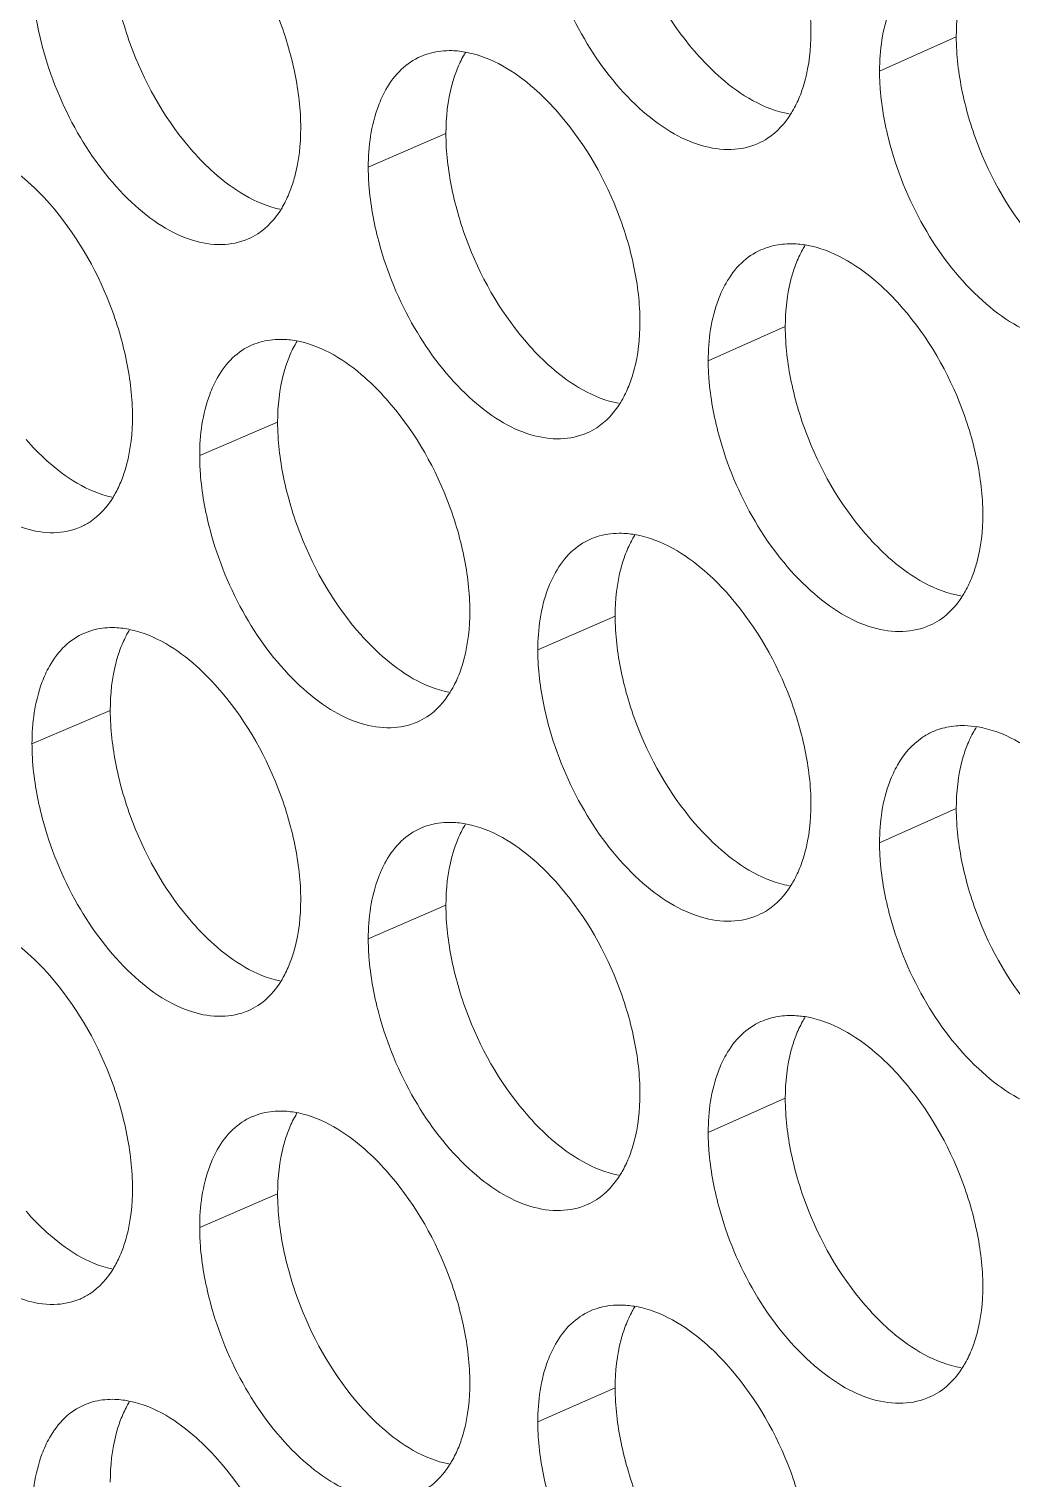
# Model space of a CAD drawing. Header units: millimetres. Extents: x 1177 to 4147, y 93 to 2194.
# Drawn here: x 2552.48 to 2562.51, y 853.82 to 868.62 of the extents above; entities that cross this region are included whole.
import ezdxf

# ---------------------------------------------------------------- set-up
doc = ezdxf.new("R2010")
doc.units = ezdxf.units.MM
doc.header["$LTSCALE"] = 0.1
doc.layers.get('0').update_dxf_attribs({"lineweight": 13})
doc.layers.add('标注', color=251, linetype='Continuous', lineweight=9)

# ---------------------------------------------------------------- blocks, each defined once
blk = doc.blocks.new('02')
at = {"layer": '标注'}
for p, q in [((4429.047, 832.036), (4427.929, 831.536)), ((4421.609, 830.627), (4420.477, 830.135)), ((4426.555, 827.811), (4425.432, 827.313)), ((4419.156, 826.419), (4418.02, 825.929)), ((4424.075, 823.591), (4422.948, 823.096)), ((4416.717, 822.216), (4415.576, 821.729)), ((4416.717, 822.216), (4415.576, 821.729)), ((4429.047, 820.786), (4427.929, 820.286)), ((4421.609, 819.377), (4420.477, 818.885)), ((4421.609, 819.377), (4420.477, 818.885)), ((4426.555, 816.561), (4425.432, 816.063)), ((4426.555, 816.561), (4425.432, 816.063)), ((4419.156, 815.169), (4418.02, 814.679)), ((4424.075, 812.341), (4422.948, 811.846))]:
    blk.add_line(p, q, dxfattribs=at)
for centre, radius, start, end in [((4421.636, 830.846), 0.984, 104.7476, 113.5233), ((4426.606, 828.013), 1.001, 106.2734, 113.935), ((4419.171, 826.646), 0.976, 103.9644, 113.3177), ((4424.114, 823.802), 0.993, 105.5171, 113.729), ((4416.719, 822.452), 0.968, 103.1675, 113.1121), ((4416.719, 822.452), 0.968, 103.1675, 113.1121), ((4429.11, 820.981), 1.009, 107.0166, 114.1413), ((4421.636, 819.596), 0.984, 104.7476, 113.5233), ((4421.636, 819.596), 0.984, 104.7476, 113.5233), ((4426.606, 816.763), 1.001, 106.2734, 113.935), ((4426.606, 816.763), 1.001, 106.2734, 113.935), ((4419.171, 815.396), 0.976, 103.9644, 113.3177), ((4424.114, 812.552), 0.993, 105.5171, 113.729), ((4416.719, 811.202), 0.968, 103.1675, 113.1121)]:
    blk.add_arc(centre, radius, start, end, dxfattribs=at)
for points, knots in [([(4426.929, 832.096), (4426.929, 832.366), (4426.86, 832.925), (4426.532, 834.006), (4426.079, 834.764), (4425.696, 835.187)], [0, 0, 0, 0, 0.238635, 0.494751, 1, 1, 1, 1]), ([(4424.075, 834.841), (4424.075, 834.571), (4424.143, 834.012), (4424.468, 832.93), (4424.918, 832.171), (4425.3, 831.748)], [0, 0, 0, 0, 0.238849, 0.49511, 1, 1, 1, 1]), ([(4419.493, 830.702), (4419.493, 830.971), (4419.425, 831.531), (4419.102, 832.613), (4418.657, 833.375), (4418.279, 833.801)], [0, 0, 0, 0, 0.238846, 0.495203, 1, 1, 1, 1]), ([(4416.717, 833.466), (4416.717, 833.197), (4416.783, 832.637), (4417.103, 831.554), (4417.545, 830.791), (4417.921, 830.364)], [0, 0, 0, 0, 0.23906, 0.495561, 1, 1, 1, 1]), ([(4423.101, 833.265), (4423.219, 832.825), (4423.562, 831.998), (4424.227, 831.134), (4424.849, 830.648), (4425.308, 830.435), (4425.756, 830.367), (4426.038, 830.426), (4426.16, 830.481)], [0, 0, 0, 0, 0.299735, 0.582272, 0.706518, 0.81572, 0.911912, 1, 1, 1, 1]), ([(4415.576, 832.979), (4415.576, 832.893), (4415.59, 832.528), (4415.656, 832.166), (4415.726, 831.898)], [0, 0, 0, 0, 0.238055, 1, 1, 1, 1]), ([(4429.202, 832.944), (4429.176, 832.878), (4429.081, 832.585), (4429.047, 832.273), (4429.047, 832.036)], [0, 0, 0, 0, 0.231198, 1, 1, 1, 1]), ([(4428.19, 832.668), (4428.147, 832.591), (4427.983, 832.236), (4427.929, 831.838), (4427.929, 831.536)], [0, 0, 0, 0, 0.225206, 1, 1, 1, 1]), ([(4426.775, 831.189), (4426.8, 831.256), (4426.895, 831.549), (4426.929, 831.86), (4426.929, 832.096)], [0, 0, 0, 0, 0.231134, 1, 1, 1, 1]), ([(4429.047, 832.036), (4429.047, 831.767), (4429.116, 831.208), (4429.444, 830.127), (4429.9, 829.369), (4430.284, 828.949)], [0, 0, 0, 0, 0.238709, 0.494811, 1, 1, 1, 1]), ([(4415.726, 831.898), (4415.842, 831.459), (4416.177, 830.632), (4416.829, 829.765), (4417.438, 829.273), (4417.888, 829.055), (4418.328, 828.98), (4418.606, 829.036), (4418.727, 829.088)], [0, 0, 0, 0, 0.301171, 0.584422, 0.708619, 0.817421, 0.912868, 1, 1, 1, 1]), ([(4421.893, 831.805), (4421.881, 831.784), (4421.83, 831.697), (4421.788, 831.605), (4421.761, 831.534)], [0, 0, 0, 0, 0.242091, 1, 1, 1, 1]), ([(4423.21, 830.969), (4423.111, 831.079), (4422.747, 831.444), (4422.279, 831.737), (4421.915, 831.808)], [0, 0, 0, 0, 0.285148, 1, 1, 1, 1]), ([(4421.243, 831.749), (4421.138, 831.703), (4420.937, 831.567), (4420.795, 831.372), (4420.734, 831.265)], [0, 0, 0, 0, 0.480902, 1, 1, 1, 1]), ([(4425.3, 831.748), (4425.4, 831.637), (4425.769, 831.268), (4426.246, 830.976), (4426.614, 830.911)], [0, 0, 0, 0, 0.285283, 1, 1, 1, 1]), ([(4421.761, 831.534), (4421.736, 831.468), (4421.642, 831.174), (4421.609, 830.863), (4421.609, 830.627)], [0, 0, 0, 0, 0.230754, 1, 1, 1, 1]), ([(4427.929, 831.536), (4427.929, 831.449), (4427.944, 831.085), (4428.011, 830.724), (4428.084, 830.456)], [0, 0, 0, 0, 0.238197, 1, 1, 1, 1]), ([(4420.734, 831.265), (4420.691, 831.189), (4420.53, 830.834), (4420.477, 830.436), (4420.477, 830.135)], [0, 0, 0, 0, 0.224496, 1, 1, 1, 1]), ([(4426.637, 830.912), (4426.65, 830.933), (4426.703, 831.022), (4426.746, 831.116), (4426.775, 831.189)], [0, 0, 0, 0, 0.242135, 1, 1, 1, 1]), ([(4424.437, 827.876), (4424.437, 828.145), (4424.369, 828.704), (4424.042, 829.786), (4423.591, 830.545), (4423.21, 830.969)], [0, 0, 0, 0, 0.238705, 0.494901, 1, 1, 1, 1]), ([(4426.16, 830.481), (4426.208, 830.502), (4426.399, 830.605), (4426.55, 830.773), (4426.637, 830.912)], [0, 0, 0, 0, 0.241404, 1, 1, 1, 1]), ([(4419.341, 829.796), (4419.366, 829.862), (4419.46, 830.155), (4419.493, 830.465), (4419.493, 830.702)], [0, 0, 0, 0, 0.23069, 1, 1, 1, 1]), ([(4421.609, 830.627), (4421.609, 830.357), (4421.676, 829.798), (4422, 828.716), (4422.447, 827.955), (4422.827, 827.531)], [0, 0, 0, 0, 0.238919, 0.49526, 1, 1, 1, 1]), ([(4415.834, 829.601), (4415.72, 829.73), (4415.315, 830.141), (4414.756, 830.46), (4414.345, 830.475)], [0, 0, 0, 0, 0.29472, 1, 1, 1, 1]), ([(4417.921, 830.364), (4418.018, 830.255), (4418.373, 829.891), (4418.831, 829.598), (4419.189, 829.523)], [0, 0, 0, 0, 0.28535, 1, 1, 1, 1]), ([(4428.084, 830.456), (4428.203, 830.016), (4428.552, 829.187), (4429.226, 828.326), (4429.855, 827.844), (4430.321, 827.634), (4430.774, 827.57), (4431.058, 827.633), (4431.182, 827.689)], [0, 0, 0, 0, 0.298788, 0.580857, 0.705138, 0.814605, 0.911286, 1, 1, 1, 1]), ([(4420.477, 830.135), (4420.477, 830.048), (4420.492, 829.683), (4420.558, 829.322), (4420.629, 829.054)], [0, 0, 0, 0, 0.238111, 1, 1, 1, 1]), ([(4419.211, 829.528), (4419.223, 829.548), (4419.273, 829.635), (4419.314, 829.725), (4419.341, 829.796)], [0, 0, 0, 0, 0.242099, 1, 1, 1, 1]), ([(4417.041, 826.499), (4417.041, 826.768), (4416.974, 827.327), (4416.653, 828.411), (4416.21, 829.173), (4415.834, 829.601)], [0, 0, 0, 0, 0.238918, 0.495354, 1, 1, 1, 1]), ([(4418.727, 829.088), (4418.776, 829.109), (4418.971, 829.213), (4419.124, 829.385), (4419.211, 829.528)], [0, 0, 0, 0, 0.240491, 1, 1, 1, 1]), ([(4420.629, 829.054), (4420.746, 828.614), (4421.087, 827.787), (4421.748, 826.922), (4422.365, 826.434), (4422.821, 826.219), (4423.267, 826.149), (4423.547, 826.207), (4423.669, 826.261)], [0, 0, 0, 0, 0.300212, 0.582985, 0.707214, 0.816283, 0.912228, 1, 1, 1, 1]), ([(4426.665, 829.017), (4426.635, 829.018), (4426.521, 829.016), (4426.407, 828.998), (4426.325, 828.974)], [0, 0, 0, 0, 0.256633, 1, 1, 1, 1]), ([(4426.2, 828.928), (4426.095, 828.882), (4425.895, 828.745), (4425.752, 828.551), (4425.692, 828.444)], [0, 0, 0, 0, 0.481736, 1, 1, 1, 1]), ([(4426.845, 828.996), (4426.832, 828.974), (4426.78, 828.885), (4426.737, 828.791), (4426.708, 828.718)], [0, 0, 0, 0, 0.242119, 1, 1, 1, 1]), ([(4428.194, 828.161), (4428.093, 828.272), (4427.72, 828.64), (4427.239, 828.931), (4426.868, 828.997)], [0, 0, 0, 0, 0.285096, 1, 1, 1, 1]), ([(4426.708, 828.718), (4426.683, 828.652), (4426.588, 828.359), (4426.555, 828.047), (4426.555, 827.811)], [0, 0, 0, 0, 0.23105, 1, 1, 1, 1]), ([(4425.692, 828.444), (4425.648, 828.368), (4425.485, 828.013), (4425.432, 827.615), (4425.432, 827.313)], [0, 0, 0, 0, 0.224968, 1, 1, 1, 1]), ([(4429.434, 825.073), (4429.434, 825.342), (4429.365, 825.901), (4429.035, 826.982), (4428.579, 827.739), (4428.194, 828.161)], [0, 0, 0, 0, 0.238564, 0.494601, 1, 1, 1, 1]), ([(4424.284, 826.969), (4424.309, 827.035), (4424.404, 827.328), (4424.437, 827.639), (4424.437, 827.876)], [0, 0, 0, 0, 0.230986, 1, 1, 1, 1]), ([(4426.555, 827.811), (4426.555, 827.541), (4426.623, 826.982), (4426.95, 825.9), (4427.402, 825.142), (4427.785, 824.72)], [0, 0, 0, 0, 0.238779, 0.49496, 1, 1, 1, 1]), ([(4413.295, 827.703), (4413.409, 827.264), (4413.742, 826.439), (4414.389, 825.57), (4414.994, 825.077), (4415.442, 824.856), (4415.879, 824.78), (4416.156, 824.834), (4416.276, 824.885)], [0, 0, 0, 0, 0.301654, 0.585147, 0.709328, 0.817996, 0.913192, 1, 1, 1, 1]), ([(4418.784, 827.543), (4418.68, 827.498), (4418.478, 827.361), (4418.336, 827.166), (4418.275, 827.059)], [0, 0, 0, 0, 0.48047, 1, 1, 1, 1]), ([(4419.437, 827.593), (4419.425, 827.572), (4419.375, 827.486), (4419.334, 827.396), (4419.308, 827.325)], [0, 0, 0, 0, 0.242083, 1, 1, 1, 1]), ([(4420.738, 826.757), (4420.64, 826.867), (4420.28, 827.23), (4419.819, 827.523), (4419.459, 827.597)], [0, 0, 0, 0, 0.285164, 1, 1, 1, 1]), ([(4422.827, 827.531), (4422.926, 827.42), (4423.29, 827.053), (4423.761, 826.761), (4424.126, 826.692)], [0, 0, 0, 0, 0.285312, 1, 1, 1, 1]), ([(4419.308, 827.325), (4419.282, 827.259), (4419.189, 826.966), (4419.156, 826.655), (4419.156, 826.419)], [0, 0, 0, 0, 0.230606, 1, 1, 1, 1]), ([(4425.432, 827.313), (4425.432, 827.226), (4425.447, 826.862), (4425.514, 826.501), (4425.586, 826.233)], [0, 0, 0, 0, 0.238168, 1, 1, 1, 1]), ([(4418.275, 827.059), (4418.233, 826.983), (4418.072, 826.628), (4418.02, 826.231), (4418.02, 825.929)], [0, 0, 0, 0, 0.224262, 1, 1, 1, 1]), ([(4424.148, 826.694), (4424.161, 826.715), (4424.213, 826.804), (4424.256, 826.897), (4424.284, 826.969)], [0, 0, 0, 0, 0.242119, 1, 1, 1, 1]), ([(4421.958, 823.661), (4421.958, 823.93), (4421.89, 824.489), (4421.566, 825.572), (4421.118, 826.332), (4420.738, 826.757)], [0, 0, 0, 0, 0.238776, 0.495052, 1, 1, 1, 1]), ([(4423.669, 826.261), (4423.717, 826.282), (4423.909, 826.385), (4424.061, 826.554), (4424.148, 826.694)], [0, 0, 0, 0, 0.241108, 1, 1, 1, 1]), ([(4416.89, 825.593), (4416.915, 825.659), (4417.008, 825.952), (4417.041, 826.262), (4417.041, 826.499)], [0, 0, 0, 0, 0.230542, 1, 1, 1, 1]), ([(4419.156, 826.419), (4419.156, 826.149), (4419.223, 825.59), (4419.545, 824.507), (4419.99, 823.745), (4420.367, 823.32)], [0, 0, 0, 0, 0.23899, 0.49541, 1, 1, 1, 1]), ([(4415.489, 826.165), (4415.584, 826.056), (4415.935, 825.694), (4416.387, 825.4), (4416.741, 825.323)], [0, 0, 0, 0, 0.285359, 1, 1, 1, 1]), ([(4425.586, 826.233), (4425.704, 825.793), (4426.05, 824.965), (4426.72, 824.102), (4427.345, 823.618), (4427.808, 823.406), (4428.258, 823.34), (4428.542, 823.402), (4428.664, 823.457)], [0, 0, 0, 0, 0.299261, 0.581563, 0.705826, 0.815161, 0.911598, 1, 1, 1, 1]), ([(4418.02, 825.929), (4418.02, 825.842), (4418.034, 825.478), (4418.1, 825.116), (4418.171, 824.848)], [0, 0, 0, 0, 0.238083, 1, 1, 1, 1]), ([(4416.762, 825.328), (4416.774, 825.349), (4416.823, 825.434), (4416.863, 825.524), (4416.89, 825.593)], [0, 0, 0, 0, 0.242095, 1, 1, 1, 1]), ([(4416.276, 824.885), (4416.325, 824.906), (4416.522, 825.01), (4416.675, 825.184), (4416.762, 825.328)], [0, 0, 0, 0, 0.240168, 1, 1, 1, 1]), ([(4429.279, 824.165), (4429.305, 824.232), (4429.4, 824.525), (4429.434, 824.836), (4429.434, 825.073)], [0, 0, 0, 0, 0.231283, 1, 1, 1, 1]), ([(4418.171, 824.848), (4418.287, 824.408), (4418.626, 823.582), (4419.282, 822.716), (4419.895, 822.226), (4420.348, 822.009), (4420.791, 821.937), (4421.07, 821.993), (4421.191, 822.046)], [0, 0, 0, 0, 0.30069, 0.583702, 0.707914, 0.81685, 0.912547, 1, 1, 1, 1]), ([(4423.715, 824.711), (4423.61, 824.665), (4423.41, 824.528), (4423.267, 824.334), (4423.206, 824.227)], [0, 0, 0, 0, 0.481324, 1, 1, 1, 1]), ([(4424.363, 824.772), (4424.35, 824.751), (4424.298, 824.663), (4424.256, 824.57), (4424.228, 824.498)], [0, 0, 0, 0, 0.242103, 1, 1, 1, 1]), ([(4425.696, 823.937), (4425.596, 824.047), (4425.227, 824.414), (4424.752, 824.706), (4424.385, 824.774)], [0, 0, 0, 0, 0.285125, 1, 1, 1, 1]), ([(4427.785, 824.72), (4427.887, 824.609), (4428.26, 824.239), (4428.743, 823.948), (4429.116, 823.885)], [0, 0, 0, 0, 0.285248, 1, 1, 1, 1]), ([(4424.228, 824.498), (4424.203, 824.432), (4424.108, 824.139), (4424.075, 823.828), (4424.075, 823.591)], [0, 0, 0, 0, 0.230902, 1, 1, 1, 1]), ([(4423.206, 824.227), (4423.163, 824.151), (4423.001, 823.795), (4422.948, 823.398), (4422.948, 823.096)], [0, 0, 0, 0, 0.224731, 1, 1, 1, 1]), ([(4429.139, 823.885), (4429.152, 823.906), (4429.206, 823.996), (4429.25, 824.091), (4429.279, 824.165)], [0, 0, 0, 0, 0.242155, 1, 1, 1, 1]), ([(4426.929, 820.846), (4426.929, 821.116), (4426.86, 821.675), (4426.532, 822.756), (4426.079, 823.514), (4425.696, 823.937)], [0, 0, 0, 0, 0.238635, 0.494751, 1, 1, 1, 1]), ([(4428.664, 823.457), (4428.712, 823.478), (4428.901, 823.581), (4429.052, 823.747), (4429.139, 823.885)], [0, 0, 0, 0, 0.24169, 1, 1, 1, 1]), ([(4421.806, 822.754), (4421.831, 822.821), (4421.925, 823.114), (4421.958, 823.424), (4421.958, 823.661)], [0, 0, 0, 0, 0.230838, 1, 1, 1, 1]), ([(4424.075, 823.591), (4424.075, 823.321), (4424.143, 822.762), (4424.468, 821.68), (4424.918, 820.921), (4425.3, 820.498)], [0, 0, 0, 0, 0.238849, 0.49511, 1, 1, 1, 1]), ([(4416.339, 823.342), (4416.234, 823.298), (4416.032, 823.161), (4415.89, 822.966), (4415.83, 822.859)], [0, 0, 0, 0, 0.480026, 1, 1, 1, 1]), ([(4416.339, 823.342), (4416.234, 823.298), (4416.032, 823.161), (4415.89, 822.966), (4415.83, 822.859)], [0, 0, 0, 0, 0.480026, 1, 1, 1, 1]), ([(4416.994, 823.387), (4416.982, 823.366), (4416.934, 823.281), (4416.894, 823.192), (4416.867, 823.123)], [0, 0, 0, 0, 0.242079, 1, 1, 1, 1]), ([(4416.994, 823.387), (4416.982, 823.366), (4416.934, 823.281), (4416.894, 823.192), (4416.867, 823.123)], [0, 0, 0, 0, 0.242079, 1, 1, 1, 1]), ([(4418.279, 822.551), (4418.183, 822.66), (4417.827, 823.022), (4417.372, 823.316), (4417.015, 823.392)], [0, 0, 0, 0, 0.285173, 1, 1, 1, 1]), ([(4418.279, 822.551), (4418.183, 822.66), (4417.827, 823.022), (4417.372, 823.316), (4417.015, 823.392)], [0, 0, 0, 0, 0.285173, 1, 1, 1, 1]), ([(4420.367, 823.32), (4420.465, 823.21), (4420.825, 822.844), (4421.289, 822.551), (4421.651, 822.48)], [0, 0, 0, 0, 0.285334, 1, 1, 1, 1]), ([(4416.867, 823.123), (4416.842, 823.056), (4416.749, 822.763), (4416.717, 822.453), (4416.717, 822.216)], [0, 0, 0, 0, 0.230459, 1, 1, 1, 1]), ([(4416.867, 823.123), (4416.842, 823.056), (4416.749, 822.763), (4416.717, 822.453), (4416.717, 822.216)], [0, 0, 0, 0, 0.230459, 1, 1, 1, 1]), ([(4422.948, 823.096), (4422.948, 823.009), (4422.963, 822.645), (4423.029, 822.284), (4423.101, 822.015)], [0, 0, 0, 0, 0.23814, 1, 1, 1, 1]), ([(4415.83, 822.859), (4415.787, 822.783), (4415.627, 822.427), (4415.576, 822.031), (4415.576, 821.729)], [0, 0, 0, 0, 0.22403, 1, 1, 1, 1]), ([(4415.83, 822.859), (4415.787, 822.783), (4415.627, 822.427), (4415.576, 822.031), (4415.576, 821.729)], [0, 0, 0, 0, 0.22403, 1, 1, 1, 1]), ([(4421.673, 822.483), (4421.686, 822.504), (4421.736, 822.591), (4421.778, 822.683), (4421.806, 822.754)], [0, 0, 0, 0, 0.242107, 1, 1, 1, 1]), ([(4419.493, 819.452), (4419.493, 819.721), (4419.425, 820.281), (4419.102, 821.363), (4418.657, 822.125), (4418.279, 822.551)], [0, 0, 0, 0, 0.238846, 0.495203, 1, 1, 1, 1]), ([(4419.493, 819.452), (4419.493, 819.721), (4419.425, 820.281), (4419.102, 821.363), (4418.657, 822.125), (4418.279, 822.551)], [0, 0, 0, 0, 0.238846, 0.495203, 1, 1, 1, 1]), ([(4421.191, 822.046), (4421.24, 822.067), (4421.433, 822.171), (4421.586, 822.342), (4421.673, 822.483)], [0, 0, 0, 0, 0.240804, 1, 1, 1, 1]), ([(4416.717, 822.216), (4416.717, 821.947), (4416.783, 821.387), (4417.103, 820.304), (4417.545, 819.541), (4417.921, 819.114)], [0, 0, 0, 0, 0.23906, 0.495561, 1, 1, 1, 1]), ([(4416.717, 822.216), (4416.717, 821.947), (4416.783, 821.387), (4417.103, 820.304), (4417.545, 819.541), (4417.921, 819.114)], [0, 0, 0, 0, 0.23906, 0.495561, 1, 1, 1, 1]), ([(4423.101, 822.015), (4423.219, 821.575), (4423.562, 820.748), (4424.227, 819.884), (4424.849, 819.398), (4425.308, 819.185), (4425.756, 819.117), (4426.038, 819.176), (4426.16, 819.231)], [0, 0, 0, 0, 0.299735, 0.582272, 0.706518, 0.81572, 0.911912, 1, 1, 1, 1]), ([(4428.698, 821.902), (4428.646, 821.878), (4428.438, 821.763), (4428.279, 821.573), (4428.19, 821.418)], [0, 0, 0, 0, 0.240345, 1, 1, 1, 1]), ([(4429.168, 821.993), (4429.138, 821.994), (4429.019, 821.992), (4428.9, 821.972), (4428.815, 821.946)], [0, 0, 0, 0, 0.25678, 1, 1, 1, 1]), ([(4429.341, 821.975), (4429.328, 821.953), (4429.274, 821.863), (4429.23, 821.768), (4429.202, 821.694)], [0, 0, 0, 0, 0.242139, 1, 1, 1, 1]), ([(4430.706, 821.14), (4430.604, 821.252), (4430.226, 821.621), (4429.739, 821.912), (4429.364, 821.974)], [0, 0, 0, 0, 0.285061, 1, 1, 1, 1]), ([(4415.576, 821.729), (4415.576, 821.643), (4415.59, 821.278), (4415.656, 820.916), (4415.726, 820.648)], [0, 0, 0, 0, 0.238055, 1, 1, 1, 1]), ([(4415.576, 821.729), (4415.576, 821.643), (4415.59, 821.278), (4415.656, 820.916), (4415.726, 820.648)], [0, 0, 0, 0, 0.238055, 1, 1, 1, 1]), ([(4429.202, 821.694), (4429.176, 821.628), (4429.081, 821.335), (4429.047, 821.023), (4429.047, 820.786)], [0, 0, 0, 0, 0.231198, 1, 1, 1, 1]), ([(4428.19, 821.418), (4428.147, 821.341), (4427.983, 820.986), (4427.929, 820.588), (4427.929, 820.286)], [0, 0, 0, 0, 0.225206, 1, 1, 1, 1]), ([(4426.775, 819.939), (4426.8, 820.006), (4426.895, 820.299), (4426.929, 820.61), (4426.929, 820.846)], [0, 0, 0, 0, 0.231134, 1, 1, 1, 1]), ([(4429.047, 820.786), (4429.047, 820.517), (4429.116, 819.958), (4429.444, 818.877), (4429.9, 818.119), (4430.284, 817.699)], [0, 0, 0, 0, 0.238709, 0.494811, 1, 1, 1, 1]), ([(4415.726, 820.648), (4415.842, 820.209), (4416.177, 819.382), (4416.829, 818.515), (4417.438, 818.023), (4417.888, 817.805), (4418.328, 817.73), (4418.606, 817.786), (4418.727, 817.838)], [0, 0, 0, 0, 0.301171, 0.584422, 0.708619, 0.817421, 0.912868, 1, 1, 1, 1]), ([(4415.726, 820.648), (4415.842, 820.209), (4416.177, 819.382), (4416.829, 818.515), (4417.438, 818.023), (4417.888, 817.805), (4418.328, 817.73), (4418.606, 817.786), (4418.727, 817.838)], [0, 0, 0, 0, 0.301171, 0.584422, 0.708619, 0.817421, 0.912868, 1, 1, 1, 1]), ([(4421.893, 820.555), (4421.881, 820.534), (4421.83, 820.447), (4421.788, 820.355), (4421.761, 820.284)], [0, 0, 0, 0, 0.242091, 1, 1, 1, 1]), ([(4421.893, 820.555), (4421.881, 820.534), (4421.83, 820.447), (4421.788, 820.355), (4421.761, 820.284)], [0, 0, 0, 0, 0.242091, 1, 1, 1, 1]), ([(4423.21, 819.719), (4423.111, 819.829), (4422.747, 820.194), (4422.279, 820.487), (4421.915, 820.558)], [0, 0, 0, 0, 0.285148, 1, 1, 1, 1]), ([(4423.21, 819.719), (4423.111, 819.829), (4422.747, 820.194), (4422.279, 820.487), (4421.915, 820.558)], [0, 0, 0, 0, 0.285148, 1, 1, 1, 1]), ([(4421.243, 820.499), (4421.138, 820.453), (4420.937, 820.317), (4420.795, 820.122), (4420.734, 820.015)], [0, 0, 0, 0, 0.480902, 1, 1, 1, 1]), ([(4421.243, 820.499), (4421.138, 820.453), (4420.937, 820.317), (4420.795, 820.122), (4420.734, 820.015)], [0, 0, 0, 0, 0.480902, 1, 1, 1, 1]), ([(4425.3, 820.498), (4425.4, 820.387), (4425.769, 820.018), (4426.246, 819.726), (4426.614, 819.661)], [0, 0, 0, 0, 0.285283, 1, 1, 1, 1]), ([(4421.761, 820.284), (4421.736, 820.218), (4421.642, 819.924), (4421.609, 819.613), (4421.609, 819.377)], [0, 0, 0, 0, 0.230754, 1, 1, 1, 1]), ([(4421.761, 820.284), (4421.736, 820.218), (4421.642, 819.924), (4421.609, 819.613), (4421.609, 819.377)], [0, 0, 0, 0, 0.230754, 1, 1, 1, 1]), ([(4427.929, 820.286), (4427.929, 820.199), (4427.944, 819.835), (4428.011, 819.474), (4428.084, 819.206)], [0, 0, 0, 0, 0.238197, 1, 1, 1, 1]), ([(4420.734, 820.015), (4420.691, 819.939), (4420.53, 819.584), (4420.477, 819.186), (4420.477, 818.885)], [0, 0, 0, 0, 0.224496, 1, 1, 1, 1]), ([(4420.734, 820.015), (4420.691, 819.939), (4420.53, 819.584), (4420.477, 819.186), (4420.477, 818.885)], [0, 0, 0, 0, 0.224496, 1, 1, 1, 1]), ([(4426.637, 819.662), (4426.65, 819.683), (4426.703, 819.772), (4426.746, 819.866), (4426.775, 819.939)], [0, 0, 0, 0, 0.242135, 1, 1, 1, 1]), ([(4424.437, 816.626), (4424.437, 816.895), (4424.369, 817.454), (4424.042, 818.536), (4423.591, 819.295), (4423.21, 819.719)], [0, 0, 0, 0, 0.238705, 0.494901, 1, 1, 1, 1]), ([(4424.437, 816.626), (4424.437, 816.895), (4424.369, 817.454), (4424.042, 818.536), (4423.591, 819.295), (4423.21, 819.719)], [0, 0, 0, 0, 0.238705, 0.494901, 1, 1, 1, 1]), ([(4426.16, 819.231), (4426.208, 819.252), (4426.399, 819.355), (4426.55, 819.523), (4426.637, 819.662)], [0, 0, 0, 0, 0.241404, 1, 1, 1, 1]), ([(4419.341, 818.546), (4419.366, 818.612), (4419.46, 818.905), (4419.493, 819.215), (4419.493, 819.452)], [0, 0, 0, 0, 0.23069, 1, 1, 1, 1]), ([(4419.341, 818.546), (4419.366, 818.612), (4419.46, 818.905), (4419.493, 819.215), (4419.493, 819.452)], [0, 0, 0, 0, 0.23069, 1, 1, 1, 1]), ([(4421.609, 819.377), (4421.609, 819.107), (4421.676, 818.548), (4422, 817.466), (4422.447, 816.705), (4422.827, 816.281)], [0, 0, 0, 0, 0.238919, 0.49526, 1, 1, 1, 1]), ([(4421.609, 819.377), (4421.609, 819.107), (4421.676, 818.548), (4422, 817.466), (4422.447, 816.705), (4422.827, 816.281)], [0, 0, 0, 0, 0.238919, 0.49526, 1, 1, 1, 1]), ([(4415.834, 818.351), (4415.72, 818.48), (4415.315, 818.891), (4414.756, 819.21), (4414.345, 819.225)], [0, 0, 0, 0, 0.29472, 1, 1, 1, 1]), ([(4417.921, 819.114), (4418.018, 819.005), (4418.373, 818.641), (4418.831, 818.348), (4419.189, 818.273)], [0, 0, 0, 0, 0.28535, 1, 1, 1, 1]), ([(4417.921, 819.114), (4418.018, 819.005), (4418.373, 818.641), (4418.831, 818.348), (4419.189, 818.273)], [0, 0, 0, 0, 0.28535, 1, 1, 1, 1]), ([(4428.084, 819.206), (4428.203, 818.766), (4428.552, 817.937), (4429.226, 817.076), (4429.855, 816.594), (4430.321, 816.384), (4430.774, 816.32), (4431.058, 816.383), (4431.182, 816.439)], [0, 0, 0, 0, 0.298788, 0.580857, 0.705138, 0.814605, 0.911286, 1, 1, 1, 1]), ([(4420.477, 818.885), (4420.477, 818.798), (4420.492, 818.433), (4420.558, 818.072), (4420.629, 817.804)], [0, 0, 0, 0, 0.238111, 1, 1, 1, 1]), ([(4420.477, 818.885), (4420.477, 818.798), (4420.492, 818.433), (4420.558, 818.072), (4420.629, 817.804)], [0, 0, 0, 0, 0.238111, 1, 1, 1, 1]), ([(4419.211, 818.278), (4419.223, 818.298), (4419.273, 818.385), (4419.314, 818.475), (4419.341, 818.546)], [0, 0, 0, 0, 0.242099, 1, 1, 1, 1]), ([(4419.211, 818.278), (4419.223, 818.298), (4419.273, 818.385), (4419.314, 818.475), (4419.341, 818.546)], [0, 0, 0, 0, 0.242099, 1, 1, 1, 1]), ([(4417.041, 815.249), (4417.041, 815.518), (4416.974, 816.077), (4416.653, 817.161), (4416.21, 817.923), (4415.834, 818.351)], [0, 0, 0, 0, 0.238918, 0.495354, 1, 1, 1, 1]), ([(4418.727, 817.838), (4418.776, 817.859), (4418.971, 817.963), (4419.124, 818.135), (4419.211, 818.278)], [0, 0, 0, 0, 0.240491, 1, 1, 1, 1]), ([(4418.727, 817.838), (4418.776, 817.859), (4418.971, 817.963), (4419.124, 818.135), (4419.211, 818.278)], [0, 0, 0, 0, 0.240491, 1, 1, 1, 1]), ([(4420.629, 817.804), (4420.746, 817.364), (4421.087, 816.537), (4421.748, 815.672), (4422.365, 815.184), (4422.821, 814.969), (4423.267, 814.899), (4423.547, 814.957), (4423.669, 815.011)], [0, 0, 0, 0, 0.300212, 0.582985, 0.707214, 0.816283, 0.912228, 1, 1, 1, 1]), ([(4420.629, 817.804), (4420.746, 817.364), (4421.087, 816.537), (4421.748, 815.672), (4422.365, 815.184), (4422.821, 814.969), (4423.267, 814.899), (4423.547, 814.957), (4423.669, 815.011)], [0, 0, 0, 0, 0.300212, 0.582985, 0.707214, 0.816283, 0.912228, 1, 1, 1, 1]), ([(4426.2, 817.678), (4426.095, 817.632), (4425.895, 817.495), (4425.752, 817.301), (4425.692, 817.194)], [0, 0, 0, 0, 0.481736, 1, 1, 1, 1]), ([(4426.2, 817.678), (4426.095, 817.632), (4425.895, 817.495), (4425.752, 817.301), (4425.692, 817.194)], [0, 0, 0, 0, 0.481736, 1, 1, 1, 1]), ([(4426.665, 817.767), (4426.635, 817.768), (4426.521, 817.766), (4426.407, 817.748), (4426.325, 817.724)], [0, 0, 0, 0, 0.256633, 1, 1, 1, 1]), ([(4426.665, 817.767), (4426.635, 817.768), (4426.521, 817.766), (4426.407, 817.748), (4426.325, 817.724)], [0, 0, 0, 0, 0.256633, 1, 1, 1, 1]), ([(4426.845, 817.746), (4426.832, 817.724), (4426.78, 817.635), (4426.737, 817.541), (4426.708, 817.468)], [0, 0, 0, 0, 0.242119, 1, 1, 1, 1]), ([(4426.845, 817.746), (4426.832, 817.724), (4426.78, 817.635), (4426.737, 817.541), (4426.708, 817.468)], [0, 0, 0, 0, 0.242119, 1, 1, 1, 1]), ([(4428.194, 816.911), (4428.093, 817.022), (4427.72, 817.39), (4427.239, 817.681), (4426.868, 817.747)], [0, 0, 0, 0, 0.285096, 1, 1, 1, 1]), ([(4428.194, 816.911), (4428.093, 817.022), (4427.72, 817.39), (4427.239, 817.681), (4426.868, 817.747)], [0, 0, 0, 0, 0.285096, 1, 1, 1, 1]), ([(4426.708, 817.468), (4426.683, 817.402), (4426.588, 817.109), (4426.555, 816.797), (4426.555, 816.561)], [0, 0, 0, 0, 0.23105, 1, 1, 1, 1]), ([(4426.708, 817.468), (4426.683, 817.402), (4426.588, 817.109), (4426.555, 816.797), (4426.555, 816.561)], [0, 0, 0, 0, 0.23105, 1, 1, 1, 1]), ([(4425.692, 817.194), (4425.648, 817.118), (4425.485, 816.763), (4425.432, 816.365), (4425.432, 816.063)], [0, 0, 0, 0, 0.224968, 1, 1, 1, 1]), ([(4425.692, 817.194), (4425.648, 817.118), (4425.485, 816.763), (4425.432, 816.365), (4425.432, 816.063)], [0, 0, 0, 0, 0.224968, 1, 1, 1, 1]), ([(4429.434, 813.823), (4429.434, 814.092), (4429.365, 814.651), (4429.035, 815.732), (4428.579, 816.489), (4428.194, 816.911)], [0, 0, 0, 0, 0.238564, 0.494601, 1, 1, 1, 1]), ([(4429.434, 813.823), (4429.434, 814.092), (4429.365, 814.651), (4429.035, 815.732), (4428.579, 816.489), (4428.194, 816.911)], [0, 0, 0, 0, 0.238564, 0.494601, 1, 1, 1, 1]), ([(4424.284, 815.719), (4424.309, 815.785), (4424.404, 816.078), (4424.437, 816.389), (4424.437, 816.626)], [0, 0, 0, 0, 0.230986, 1, 1, 1, 1]), ([(4424.284, 815.719), (4424.309, 815.785), (4424.404, 816.078), (4424.437, 816.389), (4424.437, 816.626)], [0, 0, 0, 0, 0.230986, 1, 1, 1, 1]), ([(4426.555, 816.561), (4426.555, 816.291), (4426.623, 815.732), (4426.95, 814.65), (4427.402, 813.892), (4427.785, 813.47)], [0, 0, 0, 0, 0.238779, 0.49496, 1, 1, 1, 1]), ([(4426.555, 816.561), (4426.555, 816.291), (4426.623, 815.732), (4426.95, 814.65), (4427.402, 813.892), (4427.785, 813.47)], [0, 0, 0, 0, 0.238779, 0.49496, 1, 1, 1, 1]), ([(4413.295, 816.453), (4413.409, 816.014), (4413.742, 815.189), (4414.389, 814.32), (4414.994, 813.827), (4415.442, 813.606), (4415.879, 813.53), (4416.156, 813.584), (4416.276, 813.635)], [0, 0, 0, 0, 0.301654, 0.585147, 0.709328, 0.817996, 0.913192, 1, 1, 1, 1]), ([(4419.437, 816.343), (4419.425, 816.322), (4419.375, 816.236), (4419.334, 816.146), (4419.308, 816.075)], [0, 0, 0, 0, 0.242083, 1, 1, 1, 1]), ([(4420.738, 815.507), (4420.64, 815.617), (4420.28, 815.98), (4419.819, 816.273), (4419.459, 816.347)], [0, 0, 0, 0, 0.285164, 1, 1, 1, 1]), ([(4418.784, 816.293), (4418.68, 816.248), (4418.478, 816.111), (4418.336, 815.916), (4418.275, 815.809)], [0, 0, 0, 0, 0.48047, 1, 1, 1, 1]), ([(4422.827, 816.281), (4422.926, 816.17), (4423.29, 815.803), (4423.761, 815.511), (4424.126, 815.442)], [0, 0, 0, 0, 0.285312, 1, 1, 1, 1]), ([(4422.827, 816.281), (4422.926, 816.17), (4423.29, 815.803), (4423.761, 815.511), (4424.126, 815.442)], [0, 0, 0, 0, 0.285312, 1, 1, 1, 1]), ([(4419.308, 816.075), (4419.282, 816.009), (4419.189, 815.716), (4419.156, 815.405), (4419.156, 815.169)], [0, 0, 0, 0, 0.230606, 1, 1, 1, 1]), ([(4425.432, 816.063), (4425.432, 815.976), (4425.447, 815.612), (4425.514, 815.251), (4425.586, 814.983)], [0, 0, 0, 0, 0.238168, 1, 1, 1, 1]), ([(4425.432, 816.063), (4425.432, 815.976), (4425.447, 815.612), (4425.514, 815.251), (4425.586, 814.983)], [0, 0, 0, 0, 0.238168, 1, 1, 1, 1]), ([(4418.275, 815.809), (4418.233, 815.733), (4418.072, 815.378), (4418.02, 814.981), (4418.02, 814.679)], [0, 0, 0, 0, 0.224262, 1, 1, 1, 1]), ([(4424.148, 815.444), (4424.161, 815.465), (4424.213, 815.554), (4424.256, 815.647), (4424.284, 815.719)], [0, 0, 0, 0, 0.242119, 1, 1, 1, 1]), ([(4424.148, 815.444), (4424.161, 815.465), (4424.213, 815.554), (4424.256, 815.647), (4424.284, 815.719)], [0, 0, 0, 0, 0.242119, 1, 1, 1, 1]), ([(4421.958, 812.411), (4421.958, 812.68), (4421.89, 813.239), (4421.566, 814.322), (4421.118, 815.082), (4420.738, 815.507)], [0, 0, 0, 0, 0.238776, 0.495052, 1, 1, 1, 1]), ([(4423.669, 815.011), (4423.717, 815.032), (4423.909, 815.135), (4424.061, 815.304), (4424.148, 815.444)], [0, 0, 0, 0, 0.241108, 1, 1, 1, 1]), ([(4423.669, 815.011), (4423.717, 815.032), (4423.909, 815.135), (4424.061, 815.304), (4424.148, 815.444)], [0, 0, 0, 0, 0.241108, 1, 1, 1, 1]), ([(4416.89, 814.343), (4416.915, 814.409), (4417.008, 814.702), (4417.041, 815.012), (4417.041, 815.249)], [0, 0, 0, 0, 0.230542, 1, 1, 1, 1]), ([(4419.156, 815.169), (4419.156, 814.899), (4419.223, 814.34), (4419.545, 813.257), (4419.99, 812.495), (4420.367, 812.07)], [0, 0, 0, 0, 0.23899, 0.49541, 1, 1, 1, 1]), ([(4415.489, 814.915), (4415.584, 814.806), (4415.935, 814.444), (4416.387, 814.15), (4416.741, 814.073)], [0, 0, 0, 0, 0.285359, 1, 1, 1, 1]), ([(4425.586, 814.983), (4425.704, 814.543), (4426.05, 813.715), (4426.72, 812.852), (4427.345, 812.368), (4427.808, 812.156), (4428.258, 812.09), (4428.542, 812.152), (4428.664, 812.207)], [0, 0, 0, 0, 0.299261, 0.581563, 0.705826, 0.815161, 0.911598, 1, 1, 1, 1]), ([(4425.586, 814.983), (4425.704, 814.543), (4426.05, 813.715), (4426.72, 812.852), (4427.345, 812.368), (4427.808, 812.156), (4428.258, 812.09), (4428.542, 812.152), (4428.664, 812.207)], [0, 0, 0, 0, 0.299261, 0.581563, 0.705826, 0.815161, 0.911598, 1, 1, 1, 1]), ([(4418.02, 814.679), (4418.02, 814.592), (4418.034, 814.228), (4418.1, 813.866), (4418.171, 813.598)], [0, 0, 0, 0, 0.238083, 1, 1, 1, 1]), ([(4416.762, 814.078), (4416.774, 814.099), (4416.823, 814.184), (4416.863, 814.274), (4416.89, 814.343)], [0, 0, 0, 0, 0.242095, 1, 1, 1, 1]), ([(4416.276, 813.635), (4416.325, 813.656), (4416.522, 813.76), (4416.675, 813.934), (4416.762, 814.078)], [0, 0, 0, 0, 0.240168, 1, 1, 1, 1]), ([(4429.279, 812.915), (4429.305, 812.982), (4429.4, 813.275), (4429.434, 813.586), (4429.434, 813.823)], [0, 0, 0, 0, 0.231283, 1, 1, 1, 1]), ([(4429.279, 812.915), (4429.305, 812.982), (4429.4, 813.275), (4429.434, 813.586), (4429.434, 813.823)], [0, 0, 0, 0, 0.231283, 1, 1, 1, 1]), ([(4418.171, 813.598), (4418.287, 813.158), (4418.626, 812.332), (4419.282, 811.466), (4419.895, 810.976), (4420.348, 810.759), (4420.791, 810.687), (4421.07, 810.743), (4421.191, 810.796)], [0, 0, 0, 0, 0.30069, 0.583702, 0.707914, 0.81685, 0.912547, 1, 1, 1, 1]), ([(4423.715, 813.461), (4423.61, 813.415), (4423.41, 813.278), (4423.267, 813.084), (4423.206, 812.977)], [0, 0, 0, 0, 0.481324, 1, 1, 1, 1]), ([(4424.363, 813.522), (4424.35, 813.501), (4424.298, 813.413), (4424.256, 813.32), (4424.228, 813.248)], [0, 0, 0, 0, 0.242103, 1, 1, 1, 1]), ([(4425.696, 812.687), (4425.596, 812.797), (4425.227, 813.164), (4424.752, 813.456), (4424.385, 813.524)], [0, 0, 0, 0, 0.285125, 1, 1, 1, 1]), ([(4427.785, 813.47), (4427.887, 813.359), (4428.26, 812.989), (4428.743, 812.698), (4429.116, 812.635)], [0, 0, 0, 0, 0.285248, 1, 1, 1, 1]), ([(4427.785, 813.47), (4427.887, 813.359), (4428.26, 812.989), (4428.743, 812.698), (4429.116, 812.635)], [0, 0, 0, 0, 0.285248, 1, 1, 1, 1]), ([(4424.228, 813.248), (4424.203, 813.182), (4424.108, 812.889), (4424.075, 812.578), (4424.075, 812.341)], [0, 0, 0, 0, 0.230902, 1, 1, 1, 1]), ([(4423.206, 812.977), (4423.163, 812.901), (4423.001, 812.545), (4422.948, 812.148), (4422.948, 811.846)], [0, 0, 0, 0, 0.224731, 1, 1, 1, 1]), ([(4429.139, 812.635), (4429.152, 812.656), (4429.206, 812.746), (4429.25, 812.841), (4429.279, 812.915)], [0, 0, 0, 0, 0.242155, 1, 1, 1, 1]), ([(4429.139, 812.635), (4429.152, 812.656), (4429.206, 812.746), (4429.25, 812.841), (4429.279, 812.915)], [0, 0, 0, 0, 0.242155, 1, 1, 1, 1]), ([(4426.929, 809.596), (4426.929, 809.866), (4426.86, 810.425), (4426.532, 811.506), (4426.079, 812.264), (4425.696, 812.687)], [0, 0, 0, 0, 0.238635, 0.494751, 1, 1, 1, 1]), ([(4428.664, 812.207), (4428.712, 812.228), (4428.901, 812.331), (4429.052, 812.497), (4429.139, 812.635)], [0, 0, 0, 0, 0.24169, 1, 1, 1, 1]), ([(4428.664, 812.207), (4428.712, 812.228), (4428.901, 812.331), (4429.052, 812.497), (4429.139, 812.635)], [0, 0, 0, 0, 0.24169, 1, 1, 1, 1]), ([(4421.806, 811.504), (4421.831, 811.571), (4421.925, 811.864), (4421.958, 812.174), (4421.958, 812.411)], [0, 0, 0, 0, 0.230838, 1, 1, 1, 1]), ([(4424.075, 812.341), (4424.075, 812.071), (4424.143, 811.512), (4424.468, 810.43), (4424.918, 809.671), (4425.3, 809.248)], [0, 0, 0, 0, 0.238849, 0.49511, 1, 1, 1, 1]), ([(4416.994, 812.137), (4416.982, 812.116), (4416.934, 812.031), (4416.894, 811.942), (4416.867, 811.873)], [0, 0, 0, 0, 0.242079, 1, 1, 1, 1]), ([(4418.279, 811.301), (4418.183, 811.41), (4417.827, 811.772), (4417.372, 812.066), (4417.015, 812.142)], [0, 0, 0, 0, 0.285173, 1, 1, 1, 1]), ([(4416.339, 812.092), (4416.234, 812.048), (4416.032, 811.911), (4415.89, 811.716), (4415.83, 811.609)], [0, 0, 0, 0, 0.480026, 1, 1, 1, 1]), ([(4420.367, 812.07), (4420.465, 811.96), (4420.825, 811.594), (4421.289, 811.301), (4421.651, 811.23)], [0, 0, 0, 0, 0.285334, 1, 1, 1, 1]), ([(4416.867, 811.873), (4416.842, 811.806), (4416.749, 811.513), (4416.717, 811.203), (4416.717, 810.966)], [0, 0, 0, 0, 0.230459, 1, 1, 1, 1]), ([(4422.948, 811.846), (4422.948, 811.759), (4422.963, 811.395), (4423.029, 811.034), (4423.101, 810.765)], [0, 0, 0, 0, 0.23814, 1, 1, 1, 1]), ([(4415.83, 811.609), (4415.787, 811.533), (4415.627, 811.177), (4415.576, 810.781), (4415.576, 810.479)], [0, 0, 0, 0, 0.22403, 1, 1, 1, 1]), ([(4421.673, 811.233), (4421.686, 811.254), (4421.736, 811.341), (4421.778, 811.433), (4421.806, 811.504)], [0, 0, 0, 0, 0.242107, 1, 1, 1, 1]), ([(4419.493, 808.202), (4419.493, 808.471), (4419.425, 809.031), (4419.102, 810.113), (4418.657, 810.875), (4418.279, 811.301)], [0, 0, 0, 0, 0.238846, 0.495203, 1, 1, 1, 1]), ([(4421.191, 810.796), (4421.24, 810.817), (4421.433, 810.921), (4421.586, 811.092), (4421.673, 811.233)], [0, 0, 0, 0, 0.240804, 1, 1, 1, 1])]:
    blk.add_open_spline(points, degree=3, knots=knots, dxfattribs=at)
for points in [[(4421.697, 831.833), (4421.592, 831.836), (4421.486, 831.825), (4421.385, 831.798)], [(4421.915, 831.808), (4421.843, 831.822), (4421.77, 831.831), (4421.697, 831.833)], [(4426.868, 828.997), (4426.801, 829.008), (4426.733, 829.015), (4426.665, 829.017)], [(4419.233, 827.624), (4419.133, 827.627), (4419.032, 827.618), (4418.935, 827.594)], [(4419.459, 827.597), (4419.384, 827.613), (4419.308, 827.622), (4419.233, 827.624)], [(4424.174, 824.797), (4424.065, 824.8), (4423.954, 824.788), (4423.849, 824.758)], [(4424.385, 824.774), (4424.315, 824.787), (4424.245, 824.795), (4424.174, 824.797)], [(4416.782, 823.422), (4416.687, 823.425), (4416.591, 823.416), (4416.499, 823.395)], [(4416.782, 823.422), (4416.687, 823.425), (4416.591, 823.416), (4416.499, 823.395)], [(4417.015, 823.392), (4416.939, 823.409), (4416.86, 823.419), (4416.782, 823.422)], [(4417.015, 823.392), (4416.939, 823.409), (4416.86, 823.419), (4416.782, 823.422)], [(4429.364, 821.974), (4429.299, 821.985), (4429.234, 821.992), (4429.168, 821.993)], [(4421.697, 820.583), (4421.592, 820.586), (4421.486, 820.575), (4421.385, 820.548)], [(4421.697, 820.583), (4421.592, 820.586), (4421.486, 820.575), (4421.385, 820.548)], [(4421.915, 820.558), (4421.843, 820.572), (4421.77, 820.581), (4421.697, 820.583)], [(4421.915, 820.558), (4421.843, 820.572), (4421.77, 820.581), (4421.697, 820.583)], [(4426.868, 817.747), (4426.801, 817.758), (4426.733, 817.765), (4426.665, 817.767)], [(4426.868, 817.747), (4426.801, 817.758), (4426.733, 817.765), (4426.665, 817.767)], [(4419.233, 816.374), (4419.133, 816.377), (4419.032, 816.368), (4418.935, 816.344)], [(4419.459, 816.347), (4419.384, 816.363), (4419.308, 816.372), (4419.233, 816.374)], [(4424.174, 813.547), (4424.065, 813.55), (4423.954, 813.538), (4423.849, 813.508)], [(4424.385, 813.524), (4424.315, 813.537), (4424.245, 813.545), (4424.174, 813.547)], [(4416.782, 812.172), (4416.687, 812.175), (4416.591, 812.166), (4416.499, 812.145)], [(4417.015, 812.142), (4416.939, 812.159), (4416.86, 812.169), (4416.782, 812.172)]]:
    blk.add_open_spline(points, degree=3, dxfattribs=at)

msp = doc.modelspace()

# ---------------------------------------------------------------- block references
at = {"xscale": 0.7, "yscale": 0.7, "zscale": 0.7}
msp.add_blockref('02', (-538.391, 286.112), dxfattribs=at)

doc.saveas('drawing.dxf')
